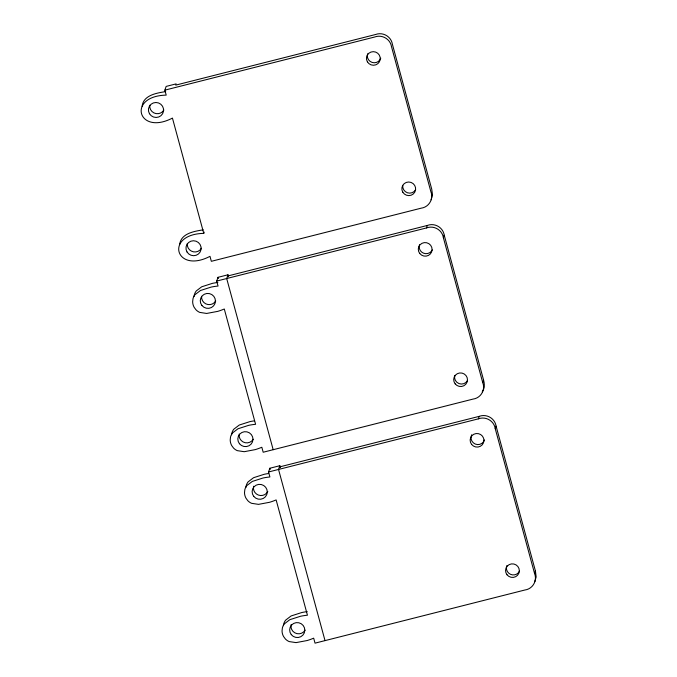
<?xml version="1.0" encoding="UTF-8"?>
<svg xmlns="http://www.w3.org/2000/svg" width="677" height="677" viewBox="0 0 677 677"><rect width="100%" height="100%" fill="white"/><g stroke="black" fill="none" stroke-linecap="round" stroke-linejoin="round"><path stroke-width="1.02" d="M142.119 106.238C143.372 95.118 156.692 93.045 165.679 91.59M179.667 244.49C180.911 233.37 194.231 231.297 203.227 229.833M194.02 296.509L194.282 295.045A11.357 11.145 19.1 0 1 196.262 290.949L201.729 286.777L212.443 283.35A70.823 69.519 19.1 0 1 216.801 282.605L217.859 282.461M231.568 434.761L231.822 433.297A11.357 11.145 19.1 0 1 233.81 429.201L239.277 425.029L249.991 421.602A70.823 69.519 19.1 0 1 254.34 420.849M245.869 487.432L246.123 485.968A11.357 11.145 19.1 0 1 248.112 481.872L253.579 477.7L264.292 474.264A70.823 69.519 19.1 0 1 268.651 473.519M283.409 625.675L283.671 624.219A11.357 11.145 19.1 0 1 285.652 620.124L291.118 615.952L301.832 612.516A70.823 69.519 19.1 0 1 306.19 611.771L307.248 611.627M164.858 90.143L374.643 37.023C382.014 34.205 390.367 38.987 391.543 46.815L430.868 191.65C433.855 198.953 428.922 207.213 421.128 208.186L211.334 261.314L209.988 256.338C175.461 274.312 164.206 234.284 203.752 233.37L172.44 118.086C137.922 136.06 126.667 96.032 166.203 95.118L164.858 90.143L166.153 86.411L176.138 83.88L175.707 85.124L375.507 34.527C382.877 31.717 391.23 36.49 392.406 44.318L431.731 189.154L432.485 194.663L431.131 199.808M203.752 233.37L204.183 232.126M216.699 281.065L426.493 227.937C433.864 225.111 442.225 229.892 443.384 237.729L482.718 382.564C485.722 389.876 480.78 398.144 472.969 399.108L263.184 452.236L261.83 447.26L259.46 448.199A70.823 69.519 19.1 0 1 255.288 449.613L244.211 451.703L237.322 450.654A11.357 11.145 19.1 0 1 233.514 448.03L231.737 445.627A12.245 12.025 19.1 0 1 230.205 439.974L230.527 437.037A11.357 11.145 19.1 0 1 232.516 432.942L237.982 428.769L248.696 425.334A70.823 69.519 19.1 0 1 253.054 424.589L255.593 424.293L224.29 309.008L221.921 309.948A70.823 69.519 19.1 0 1 217.749 311.369L206.663 313.451L199.783 312.402A11.357 11.145 19.1 0 1 195.975 309.778L194.189 307.375A12.245 12.025 19.1 0 1 192.657 301.722L192.987 298.785A11.357 11.145 19.1 0 1 194.968 294.69L200.434 290.518L211.148 287.082A70.823 69.519 19.1 0 1 215.506 286.337L218.053 286.041L216.699 281.065L217.994 277.325L227.988 274.794L228.513 276.741M227.988 274.794L226.693 278.535L273.178 449.706M268.549 471.979L478.334 418.86C485.705 416.025 494.075 420.806 495.234 428.651L534.559 573.487C537.572 580.79 532.621 589.066 524.819 590.022L315.033 643.15L313.679 638.174L311.31 639.122A70.823 69.519 19.1 0 1 307.138 640.535L296.052 642.617L289.172 641.576A11.357 11.145 19.1 0 1 285.364 638.944L283.578 636.541A12.245 12.025 19.1 0 1 282.047 630.888L282.377 627.96A11.357 11.145 19.1 0 1 284.357 623.856L289.824 619.683L300.537 616.256A70.823 69.519 19.1 0 1 304.895 615.511L307.443 615.207L276.131 499.922L273.762 500.87A70.823 69.519 19.1 0 1 269.59 502.283L258.512 504.365L251.624 503.324A11.357 11.145 19.1 0 1 247.816 500.692L246.039 498.289A12.245 12.025 19.1 0 1 244.507 492.636L244.829 489.708A11.357 11.145 19.1 0 1 246.817 485.612L252.284 481.44L262.998 478.004A70.823 69.519 19.1 0 1 267.356 477.26L269.895 476.955L268.549 471.979L269.844 468.247L279.829 465.717L280.363 467.663M279.829 465.717L278.535 469.449L325.019 640.62M426.493 227.937L427.356 225.449C434.719 222.615 443.088 227.396 444.247 235.241L483.581 380.076C484.656 383.918 484.842 388.48 482.252 391.788M443.384 237.729L444.247 235.241M482.718 382.564L483.581 380.076M478.334 418.86L479.198 416.363C486.568 413.537 494.929 418.318 496.097 426.155L535.422 570.99L536.159 576.965L534.779 581.712M495.234 428.651L496.097 426.155M534.559 573.487L535.422 570.99M227.557 276.038L427.356 225.449M279.398 466.961L479.198 416.363M217.994 277.325L218.332 278.569M269.844 468.247L270.182 469.491M267.813 491.417A7.599 7.464 19.1 0 1 253.621 486.23M305.107 630.135A7.599 7.464 19.1 0 1 291.161 624.482M484.47 439.94A6.905 6.778 19.1 0 1 475.339 444.078A6.905 6.778 19.1 0 1 471.7 434.761M519.504 571.185A6.905 6.778 19.1 0 1 510.517 574.333A6.905 6.778 19.1 0 1 506.895 565.557M215.718 300.969A7.599 7.464 19.1 0 1 201.594 296.365M253.257 439.221A7.599 7.464 19.1 0 1 239.209 434.092M432.264 249.923A6.905 6.778 19.1 0 1 423.497 253.164A6.905 6.778 19.1 0 1 419.486 244.744M467.426 380.694A6.905 6.778 19.1 0 1 454.749 375.557M163.91 109.987A7.599 7.464 19.1 0 1 149.778 105.223M201.45 248.239A7.599 7.464 19.1 0 1 187.317 243.466M380.762 58.171A6.905 6.778 19.1 0 1 372.045 62.394A6.905 6.778 19.1 0 1 367.662 53.754M415.619 189.721A6.905 6.778 19.1 0 1 402.764 185.388M253.74 496.368A7.599 7.464 19.1 0 0 266.738 494.667A7.599 7.464 19.1 0 0 258.614 484.402A7.599 7.464 19.1 0 0 253.74 496.368M291.279 634.62A7.599 7.464 19.1 0 0 304.286 632.919A7.599 7.464 19.1 0 0 296.154 622.654A7.599 7.464 19.1 0 0 291.279 634.62M471.624 444.434A6.905 6.778 19.1 0 0 483.446 442.885A6.905 6.778 19.1 0 0 476.058 433.559A6.905 6.778 19.1 0 0 471.624 444.434M507.022 574.781A6.905 6.778 19.1 0 0 518.844 573.241A6.905 6.778 19.1 0 0 511.457 563.907A6.905 6.778 19.1 0 0 507.022 574.781M201.89 305.454A7.599 7.464 19.1 0 0 214.897 303.753A7.599 7.464 19.1 0 0 206.764 293.488A7.599 7.464 19.1 0 0 201.89 305.454M239.438 443.706A7.599 7.464 19.1 0 0 252.436 442.005A7.599 7.464 19.1 0 0 244.312 431.74A7.599 7.464 19.1 0 0 239.438 443.706M419.774 253.52A6.905 6.778 19.1 0 0 431.596 251.971A6.905 6.778 19.1 0 0 424.208 242.637A6.905 6.778 19.1 0 0 419.774 253.52M455.172 383.867A6.905 6.778 19.1 0 0 466.995 382.319A6.905 6.778 19.1 0 0 459.607 372.985A6.905 6.778 19.1 0 0 455.172 383.867M149.473 113.711A7.599 7.464 19.1 0 0 162.615 113.719A7.599 7.464 19.1 0 0 155.93 102.498A7.599 7.464 19.1 0 0 149.473 113.711M187.021 251.962A7.599 7.464 19.1 0 0 200.155 251.971A7.599 7.464 19.1 0 0 193.47 240.75A7.599 7.464 19.1 0 0 187.021 251.962M367.408 61.844A6.905 6.778 19.1 0 0 379.357 61.861A6.905 6.778 19.1 0 0 373.272 51.664A6.905 6.778 19.1 0 0 367.408 61.844M402.807 192.2A6.905 6.778 19.1 0 0 414.756 192.209A6.905 6.778 19.1 0 0 408.671 182.011A6.905 6.778 19.1 0 0 402.807 192.2"/></g></svg>
